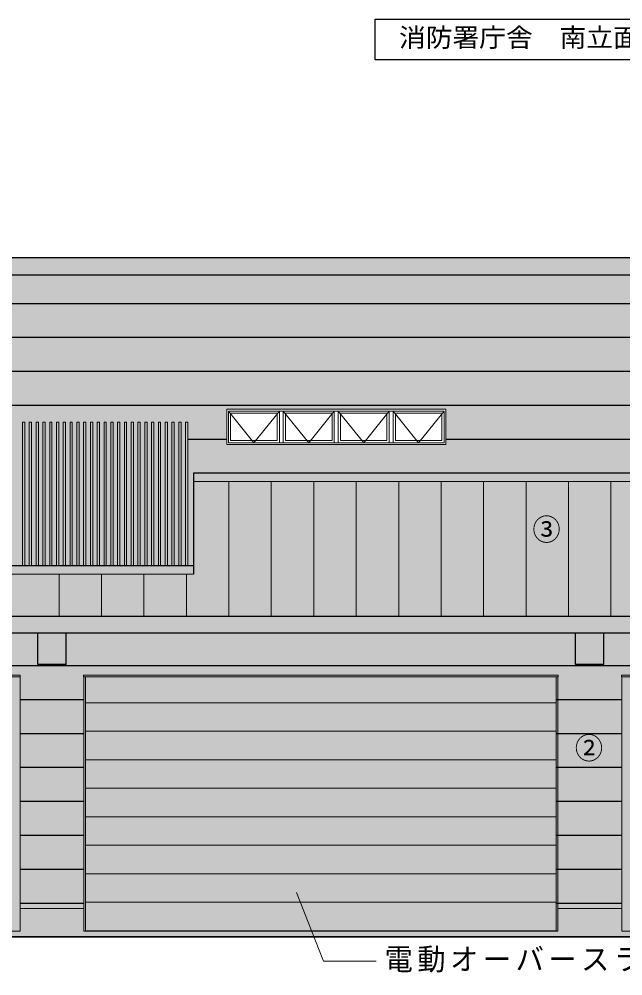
# Model space of a CAD drawing. Units: millimetres at full size; details may follow other scales. Extents: x -58028 to 60518, y -42813 to 41849.
# Drawn here: x -38880 to -28216, y -687 to 16231 of the extents above; entities that cross this region are included whole.
import ezdxf
from ezdxf.enums import TextEntityAlignment as Align

# ---------------------------------------------------------------- set-up
doc = ezdxf.new("R2010")
doc.units = ezdxf.units.MM
doc.header["$LTSCALE"] = 150
doc.linetypes.add('CHAIN1', pattern=[8, 5, -1, 1, -1])
for name, color, linetype, lineweight in [('1-1_極細線', 4, 'Continuous', 9), ('1-2_細線', 7, 'Continuous', 18), ('1-3_中線', 3, 'Continuous', 25), ('1-4_太線', 2, 'Continuous', 35), ('1-8_ﾊｯﾁﾝｸﾞ', 4, 'Continuous', 9), ('1-B_文字', 4, 'Continuous', 9), ('1-D_文字', 7, 'Continuous', 18)]:
    doc.layers.add(name, color=color, linetype=linetype, lineweight=lineweight)
for name, color, linetype in [('2-9_ハッチ', 254, 'Continuous'), ('2-C_2-Cﾚｲﾔ', 254, 'Continuous'), ('3-D_文字', 134, 'Continuous'), ('4-D_文字', 7, 'Continuous')]:
    doc.layers.add(name, color=color, linetype=linetype)
doc.styles.add('ＭＳ ゴシック', font='')
doc.styles.get('ＭＳ ゴシック').set_extended_font_data('MS Gothic')

msp = doc.modelspace()

# ---------------------------------------------------------------- linework, layer by layer
at = {"layer": '1-1_極細線'}
for p, q in [((-38864.9, 501.5), (-37736.9, 501.5)), ((-29364.9, 501.5), (-28236.9, 501.5))]:
    msp.add_line(p, q, dxfattribs=at)
at = {"layer": '1-2_細線'}
for p, q in [((-35800.9, 8054.8), (-9200.9, 8054.8)), ((-46800.9, 6413.8), (-35800.9, 6413.8))]:
    msp.add_line(p, q, dxfattribs=at)
at = {"layer": '1-3_中線'}
for p, q in [((-32591.5, 15510.5), (-32591.5, 16231)), ((-32591.5, 16231), (-25005.7, 16231)), ((-25005.7, 15510.5), (-32591.5, 15510.5)), ((-9200.9, 12009.8), (-48400.9, 12009.8)), ((-9200.9, 11706.5), (-48400.9, 11706.5)), ((-9200.9, 8204.8), (-35800.9, 8204.8)), ((-35800.9, 8204.8), (-35800.9, 6413.8)), ((-35800.9, 6563.8), (-46800.9, 6563.8)), ((-9200.9, 5669.8), (-48400.9, 5669.8)), ((-9200.9, 5373.2), (-48400.9, 5373.2)), ((-38550.9, 4818.2), (-38550.9, 5373.2)), ((-38050.9, 4818.2), (-38050.9, 5373.2)), ((-29050.9, 4818.2), (-29050.9, 5373.2)), ((-28550.9, 4818.2), (-28550.9, 5373.2)), ((-38050.9, 4818.2), (-38550.9, 4818.2)), ((-28550.9, 4818.2), (-29050.9, 4818.2))]:
    msp.add_line(p, q, dxfattribs=at)
at = {"layer": '1-4_太線'}
msp.add_line((-53204.7, 1.5), (-5383.9, 1.5), dxfattribs=at)
at = {"layer": '1-8_ﾊｯﾁﾝｸﾞ'}
for p, q in [((-35208.8, 9331.5), (-35208.8, 8711.5)), ((-35208.8, 9331.5), (-31343.8, 9331.5)), ((-31343.8, 9331.5), (-31343.8, 8711.5)), ((-35183.8, 9301.5), (-35183.8, 8741.5)), ((-35183.8, 9301.5), (-31373.8, 9301.5)), ((-35143.8, 8781.5), (-35143.8, 9261.5)), ((-35143.8, 9261.5), (-34323.8, 9261.5)), ((-34323.8, 8781.5), (-34323.8, 9261.5)), ((-34283.8, 8741.5), (-34283.8, 9301.5)), ((-34213.8, 8741.5), (-34213.8, 9301.5)), ((-34173.8, 8781.5), (-34173.8, 9261.5)), ((-34173.8, 9261.5), (-33353.8, 9261.5)), ((-33353.8, 8781.5), (-33353.8, 9261.5)), ((-33313.8, 8741.5), (-33313.8, 9301.5)), ((-33243.8, 8741.5), (-33243.8, 9301.5)), ((-33203.8, 8781.5), (-33203.8, 9261.5)), ((-33203.8, 9261.5), (-32383.8, 9261.5)), ((-32383.8, 8781.5), (-32383.8, 9261.5)), ((-32343.8, 8741.5), (-32343.8, 9301.5)), ((-32273.8, 8741.5), (-32273.8, 9301.5)), ((-32233.8, 8781.5), (-32233.8, 9261.5)), ((-32233.8, 9261.5), (-31413.8, 9261.5)), ((-31413.8, 8781.5), (-31413.8, 9261.5)), ((-31373.8, 9301.5), (-31373.8, 8741.5)), ((-38820.9, 9101.5), (-38780.9, 9101.5)), ((-38820.9, 6563.8), (-38820.9, 9101.5)), ((-38780.9, 6563.8), (-38780.9, 9101.5)), ((-38700.9, 9101.5), (-38660.9, 9101.5)), ((-38700.9, 6563.8), (-38700.9, 9101.5)), ((-38660.9, 6563.8), (-38660.9, 9101.5)), ((-38580.9, 9101.5), (-38540.9, 9101.5)), ((-38580.9, 6563.8), (-38580.9, 9101.5)), ((-38540.9, 6563.8), (-38540.9, 9101.5)), ((-38460.9, 9101.5), (-38420.9, 9101.5)), ((-38460.9, 6563.8), (-38460.9, 9101.5)), ((-38420.9, 6563.8), (-38420.9, 9101.5)), ((-38340.9, 9101.5), (-38300.9, 9101.5)), ((-38340.9, 6563.8), (-38340.9, 9101.5)), ((-38300.9, 6563.8), (-38300.9, 9101.5)), ((-38220.9, 9101.5), (-38180.9, 9101.5)), ((-38220.9, 6563.8), (-38220.9, 9101.5)), ((-38180.9, 6563.8), (-38180.9, 9101.5)), ((-38100.9, 9101.5), (-38060.9, 9101.5)), ((-38100.9, 6563.8), (-38100.9, 9101.5)), ((-38060.9, 6563.8), (-38060.9, 9101.5)), ((-37980.9, 9101.5), (-37940.9, 9101.5)), ((-37980.9, 6563.8), (-37980.9, 9101.5)), ((-37940.9, 6563.8), (-37940.9, 9101.5)), ((-37860.9, 9101.5), (-37820.9, 9101.5)), ((-37860.9, 6563.8), (-37860.9, 9101.5)), ((-37820.9, 6563.8), (-37820.9, 9101.5)), ((-37740.9, 9101.5), (-37700.9, 9101.5)), ((-37740.9, 6563.8), (-37740.9, 9101.5)), ((-37700.9, 6563.8), (-37700.9, 9101.5)), ((-37620.9, 9101.5), (-37580.9, 9101.5)), ((-37620.9, 6563.8), (-37620.9, 9101.5)), ((-37580.9, 6563.8), (-37580.9, 9101.5)), ((-37500.9, 9101.5), (-37460.9, 9101.5)), ((-37500.9, 6563.8), (-37500.9, 9101.5)), ((-37460.9, 6563.8), (-37460.9, 9101.5)), ((-37380.9, 9101.5), (-37340.9, 9101.5)), ((-37380.9, 6563.8), (-37380.9, 9101.5)), ((-37340.9, 6563.8), (-37340.9, 9101.5)), ((-37260.9, 9101.5), (-37220.9, 9101.5)), ((-37260.9, 6563.8), (-37260.9, 9101.5)), ((-37220.9, 6563.8), (-37220.9, 9101.5)), ((-37140.9, 9101.5), (-37100.9, 9101.5)), ((-37140.9, 6563.8), (-37140.9, 9101.5)), ((-37100.9, 6563.8), (-37100.9, 9101.5)), ((-37020.9, 9101.5), (-36980.9, 9101.5)), ((-37020.9, 6563.8), (-37020.9, 9101.5)), ((-36980.9, 6563.8), (-36980.9, 9101.5)), ((-36900.9, 9101.5), (-36860.9, 9101.5)), ((-36900.9, 6563.8), (-36900.9, 9101.5)), ((-36860.9, 6563.8), (-36860.9, 9101.5)), ((-36780.9, 9101.5), (-36740.9, 9101.5)), ((-36780.9, 6563.8), (-36780.9, 9101.5)), ((-36740.9, 6563.8), (-36740.9, 9101.5)), ((-36660.9, 9101.5), (-36620.9, 9101.5)), ((-36660.9, 6563.8), (-36660.9, 9101.5)), ((-36620.9, 6563.8), (-36620.9, 9101.5)), ((-36540.9, 9101.5), (-36500.9, 9101.5)), ((-36540.9, 6563.8), (-36540.9, 9101.5)), ((-36500.9, 6563.8), (-36500.9, 9101.5)), ((-36420.9, 9101.5), (-36380.9, 9101.5)), ((-36420.9, 6563.8), (-36420.9, 9101.5)), ((-36380.9, 6563.8), (-36380.9, 9101.5)), ((-36300.9, 9101.5), (-36260.9, 9101.5)), ((-36300.9, 6563.8), (-36300.9, 9101.5)), ((-36260.9, 6563.8), (-36260.9, 9101.5)), ((-36180.9, 9101.5), (-36140.9, 9101.5)), ((-36180.9, 6563.8), (-36180.9, 9101.5)), ((-36140.9, 6563.8), (-36140.9, 9101.5)), ((-36060.9, 9101.5), (-36020.9, 9101.5)), ((-36060.9, 6563.8), (-36060.9, 9101.5)), ((-36020.9, 6563.8), (-36020.9, 9101.5)), ((-35940.9, 9101.5), (-35900.9, 9101.5)), ((-35940.9, 6563.8), (-35940.9, 9101.5)), ((-35900.9, 6563.8), (-35900.9, 9101.5)), ((-31343.8, 8711.5), (-35208.8, 8711.5)), ((-31373.8, 8741.5), (-35183.8, 8741.5)), ((-34323.8, 8781.5), (-35143.8, 8781.5)), ((-33353.8, 8781.5), (-34173.8, 8781.5)), ((-32383.8, 8781.5), (-33203.8, 8781.5)), ((-31413.8, 8781.5), (-32233.8, 8781.5)), ((-46841.9, 4631.5), (-38859.9, 4631.5)), ((-46841.9, 4601.5), (-38859.9, 4601.5)), ((-38864.9, 4601.5), (-38864.9, 101.5)), ((-38859.9, 4631.5), (-38859.9, 4601.5)), ((-37741.9, 4631.5), (-29359.9, 4631.5)), ((-37741.9, 4631.5), (-37741.9, 4601.5)), ((-37741.9, 4601.5), (-29359.9, 4601.5)), ((-37736.9, 4601.5), (-37736.9, 101.5)), ((-37706.9, 4601.5), (-29394.9, 4601.5)), ((-37706.9, 101.5), (-37706.9, 4601.5)), ((-29394.9, 4601.5), (-29394.9, 101.5)), ((-29364.9, 4601.5), (-29364.9, 101.5)), ((-29359.9, 4631.5), (-29359.9, 4601.5)), ((-28241.9, 4631.5), (-19859.9, 4631.5)), ((-28241.9, 4631.5), (-28241.9, 4601.5)), ((-28241.9, 4601.5), (-19859.9, 4601.5)), ((-28236.9, 4601.5), (-28236.9, 101.5)), ((-37706.9, 4143.5), (-29394.9, 4143.5)), ((-37706.9, 3639.5), (-29394.9, 3639.5)), ((-37706.9, 3135.5), (-29394.9, 3135.5)), ((-37706.9, 2631.5), (-29394.9, 2631.5)), ((-37706.9, 2127.5), (-29394.9, 2127.5)), ((-37706.9, 1623.5), (-29394.9, 1623.5)), ((-37706.9, 1119.5), (-29394.9, 1119.5)), ((-37706.9, 615.5), (-29394.9, 615.5)), ((-46836.9, 101.5), (-38864.9, 101.5)), ((-37736.9, 101.5), (-29364.9, 101.5)), ((-37706.9, 111.5), (-29394.9, 111.5)), ((-28236.9, 101.5), (-19864.9, 101.5))]:
    msp.add_line(p, q, dxfattribs=at)
at = {"layer": '1-8_ﾊｯﾁﾝｸﾞ', "linetype": 'CHAIN1'}
for p, q in [((-34733.8, 8741.5), (-35183.8, 9301.5)), ((-34283.8, 9301.5), (-34733.8, 8741.5)), ((-33763.8, 8741.5), (-34213.8, 9301.5)), ((-33313.8, 9301.5), (-33763.8, 8741.5)), ((-32793.8, 8741.5), (-33243.8, 9301.5)), ((-32343.8, 9301.5), (-32793.8, 8741.5)), ((-31823.8, 8741.5), (-32273.8, 9301.5)), ((-31373.8, 9301.5), (-31823.8, 8741.5))]:
    msp.add_line(p, q, dxfattribs=at)
at = {"layer": '1-B_文字'}
for p, q in [((-35175.9, 5669.8), (-35175.9, 8054.8)), ((-34425.9, 5669.8), (-34425.9, 8054.8)), ((-33675.9, 5669.8), (-33675.9, 8054.8)), ((-32925.9, 5669.8), (-32925.9, 8054.8)), ((-32175.9, 5669.8), (-32175.9, 8054.8)), ((-31425.9, 5669.8), (-31425.9, 8054.8)), ((-30675.9, 5669.8), (-30675.9, 8054.8)), ((-29925.9, 5669.8), (-29925.9, 8054.8)), ((-29175.9, 5669.8), (-29175.9, 8054.8)), ((-28425.9, 5669.8), (-28425.9, 8054.8)), ((-38175.9, 5669.8), (-38175.9, 6413.8)), ((-37425.9, 5669.8), (-37425.9, 6413.8)), ((-36675.9, 5669.8), (-36675.9, 6413.8)), ((-35925.9, 5669.8), (-35925.9, 6413.8))]:
    msp.add_line(p, q, dxfattribs=at)
at = {"layer": '1-D_文字'}
msp.add_lwpolyline([(-33983.1, 789.1), (-33506.4, -424.3), (-32574.6, -424.3)], dxfattribs=at)
at = {"layer": '2-9_ハッチ', "color": 31}
msp.add_solid([(-46740.9, 9101.5), (-35900.9, 9101.5), (-46740.9, 6563.8), (-35900.9, 6563.8)], dxfattribs=at)
at = {"layer": '2-C_2-Cﾚｲﾔ', "color": 251}
for points in [[(-9200.9, 12009.8), (-48400.9, 12009.8), (-9200.9, 11706.5), (-48400.9, 11706.5)], [(-48400.9, 5669.8), (-9200.9, 5669.8), (-9200.9, 8204.8)], [(-48400.9, 5669.8), (-9200.9, 8204.8), (-35900.9, 6563.8)], [(-9200.9, 8204.8), (-35900.9, 8204.8), (-35900.9, 6563.8)], [(-48400.9, 5669.8), (-35900.9, 6563.8), (-46740.9, 6563.8)], [(-48400.9, 5669.8), (-48400.9, 5373.2), (-9200.9, 5669.8), (-9200.9, 5373.2)]]:
    msp.add_solid(points, dxfattribs=at)
at = {"layer": '2-C_2-Cﾚｲﾔ'}
for points in [[(-47900.9, 11706.5), (-47900.9, 9331.5), (-9700.9, 11706.5), (-9700.9, 9331.5)], [(-47900.9, 9331.5), (-47900.9, 9101.5), (-35208.8, 9331.5), (-35208.8, 9101.5)], [(-31343.8, 9331.5), (-31343.8, 8711.5), (-18043.4, 9331.5), (-18043.4, 8711.5)], [(-35208.8, 9101.5), (-35900.9, 9101.5), (-35208.8, 8204.8), (-35900.9, 8204.8)], [(-35208.8, 8711.5), (-35208.8, 8204.8), (-9700.9, 8711.5), (-9700.9, 8204.8)]]:
    msp.add_solid(points, dxfattribs=at)
at = {"layer": '2-C_2-Cﾚｲﾔ', "color": 27}
for points in [[(-9950.9, 5373.2), (-47650.9, 5373.2), (-9950.9, 4631.5), (-47650.9, 4631.5)], [(-38864.9, 4601.5), (-38864.9, 501.5), (-37736.9, 501.5)], [(-38864.9, 4601.5), (-37736.9, 501.5), (-37736.9, 4601.5)], [(-37741.9, 4601.5), (-37741.9, 4631.5), (-38859.9, 4631.5)], [(-37741.9, 4601.5), (-38859.9, 4631.5), (-38859.9, 4601.5)], [(-29364.9, 4601.5), (-29364.9, 501.5), (-28236.9, 501.5)], [(-29364.9, 4601.5), (-28236.9, 501.5), (-28236.9, 4601.5)], [(-28241.9, 4601.5), (-28241.9, 4631.5), (-29359.9, 4631.5)], [(-28241.9, 4601.5), (-29359.9, 4631.5), (-29359.9, 4601.5)]]:
    msp.add_solid(points, dxfattribs=at)
at = {"layer": '2-C_2-Cﾚｲﾔ', "color": 253}
for points in [[(-46836.9, 4601.5), (-38859.9, 4631.5), (-46841.9, 4631.5)], [(-46836.9, 4601.5), (-38859.9, 4601.5), (-38859.9, 4631.5)], [(-46836.9, 4601.5), (-46836.9, 101.5), (-38864.9, 101.5)], [(-46836.9, 4601.5), (-38864.9, 101.5), (-38864.9, 4601.5)], [(-37741.9, 4631.5), (-37741.9, 4601.5), (-37736.9, 4601.5)], [(-37736.9, 4601.5), (-29359.9, 4631.5), (-37741.9, 4631.5)], [(-37736.9, 4601.5), (-29359.9, 4601.5), (-29359.9, 4631.5)], [(-37736.9, 4601.5), (-37736.9, 101.5), (-29364.9, 101.5)], [(-37736.9, 4601.5), (-29364.9, 101.5), (-29364.9, 4601.5)], [(-28241.9, 4631.5), (-28241.9, 4601.5), (-28236.9, 4601.5)], [(-28236.9, 4601.5), (-19859.9, 4631.5), (-28241.9, 4631.5)], [(-28236.9, 4601.5), (-19859.9, 4601.5), (-19859.9, 4631.5)], [(-28236.9, 4601.5), (-28236.9, 101.5), (-19864.9, 101.5)], [(-28236.9, 4601.5), (-19864.9, 101.5), (-19864.9, 4601.5)]]:
    msp.add_solid(points, dxfattribs=at)
at = {"layer": '2-C_2-Cﾚｲﾔ', "color": 9}
for points in [[(-38864.9, 501.5), (-38864.9, 101.5), (-37736.9, 501.5), (-37736.9, 101.5)], [(-29364.9, 501.5), (-29364.9, 101.5), (-28236.9, 501.5), (-28236.9, 101.5)], [(-47900.9, 101.5), (-47900.9, 1.5), (-9700.9, 101.5), (-9700.9, 1.5)]]:
    msp.add_solid(points, dxfattribs=at)
at = {"layer": '3-D_文字'}
for p, q in [((-47900.9, 11204.8), (-9700.9, 11204.8)), ((-47900.9, 10604.8), (-9700.9, 10604.8)), ((-47900.9, 10004.8), (-9700.9, 10004.8)), ((-47900.9, 9404.8), (-9700.9, 9404.8)), ((-35900.9, 8804.8), (-35208.8, 8804.8)), ((-31343.8, 8804.8), (-18043.4, 8804.8)), ((-47900.9, 4801.5), (-9700.9, 4801.5)), ((-38864.9, 4201.5), (-37736.9, 4201.5)), ((-29394.9, 4201.5), (-28236.9, 4201.5)), ((-38864.9, 3601.5), (-37736.9, 3601.5)), ((-29394.9, 3601.5), (-28236.9, 3601.5)), ((-38864.9, 3001.5), (-37736.9, 3001.5)), ((-29394.9, 3001.5), (-28236.9, 3001.5)), ((-38864.9, 2401.5), (-37736.9, 2401.5)), ((-29394.9, 2401.5), (-28236.9, 2401.5)), ((-38864.9, 1801.5), (-37736.9, 1801.5)), ((-29394.9, 1801.5), (-28236.9, 1801.5)), ((-38864.9, 1201.5), (-37736.9, 1201.5)), ((-29394.9, 1201.5), (-28236.9, 1201.5)), ((-38864.9, 601.5), (-37736.9, 601.5)), ((-29394.9, 601.5), (-28236.9, 601.5))]:
    msp.add_line(p, q, dxfattribs=at)

# ---------------------------------------------------------------- texts
at = {"layer": '1-D_文字', "style": 'ＭＳ ゴシック', "width": 1.05}
msp.add_text('消防署庁舎\u3000南立面図\u3000S=1/300', height=329.9, dxfattribs=at).set_placement((-32170, 15641.6), align=Align.BOTTOM_LEFT)
at = {"layer": '1-D_文字', "insert": (-32424.6, -686.8), "char_height": 384.9, "attachment_point": 7, "style": 'ＭＳ ゴシック'}
msp.add_mtext('\\T1.16;\\W0.95;電動オーバースライダーシャッター(4箇所)', dxfattribs=at)
at = {"layer": '4-D_文字', "style": 'ＭＳ ゴシック', "width": 0.95}
for s, p in [('③', (-29813.5, 6897.9)), ('②', (-29064.2, 3032.1))]:
    msp.add_text(s, height=384.9, dxfattribs=at).set_placement(p, align=Align.BOTTOM_LEFT)

doc.saveas('drawing.dxf')
